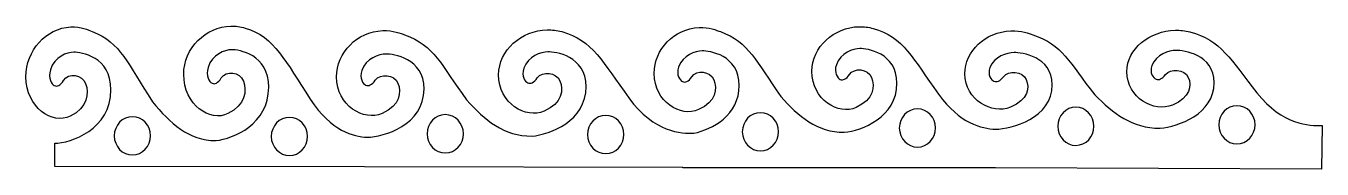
# Model space of a CAD drawing. Header units: centimetres. Extents: x -8.3 to 6.6, y 6.8 to 8.5.
import ezdxf

# ---------------------------------------------------------------- set-up
doc = ezdxf.new("R2010")
doc.units = ezdxf.units.CM
doc.header["$MEASUREMENT"] = 0
doc.layers.add('Layer 1', color=7, linetype='Continuous')

msp = doc.modelspace()

# ---------------------------------------------------------------- linework, layer by layer
at = {"layer": 'Layer 1', "color": 136}
for points, knots in [([(-5.93192, 8.46762), (-6.21875, 8.4614), (-6.47655, 8.21401), (-6.47597, 7.91117), (-6.47597, 7.91117), (-6.47529, 7.553), (-6.1685, 7.35847), (-5.96582, 7.45807), (-5.96582, 7.45807), (-5.76339, 7.55751), (-5.74663, 7.722), (-5.78805, 7.83262), (-5.78805, 7.83262), (-5.82951, 7.94296), (-5.98753, 7.959), (-6.04272, 7.86983), (-6.04272, 7.86983), (-6.0803, 7.80898), (-6.11839, 7.79339), (-6.14938, 7.80865), (-6.14938, 7.80865), (-6.18034, 7.82362), (-6.22557, 7.89202), (-6.19485, 7.99137), (-6.19485, 7.99137), (-6.14873, 8.13981), (-6.00203, 8.19459), (-5.92283, 8.19477), (-5.92283, 8.19477), (-5.84388, 8.19496), (-5.49692, 8.14705), (-5.49619, 7.76152), (-5.49619, 7.76152), (-5.49538, 7.33602), (-5.90246, 7.16939), (-6.10307, 7.14801), (-6.10307, 7.14801), (-6.42077, 7.1491), (-6.6317, 7.34517), (-6.83564, 7.59615), (-6.83564, 7.59615), (-7.12509, 8.03411), (-7.19649, 8.27444), (-7.531, 8.40561), (-7.531, 8.40561), (-7.57321, 8.42217), (-7.65934, 8.46163), (-7.77739, 8.45688), (-7.77739, 8.45688), (-8.06407, 8.44533), (-8.29473, 8.1859), (-8.29415, 7.88306), (-8.29415, 7.88306), (-8.29347, 7.52489), (-7.98669, 7.32954), (-7.784, 7.42913), (-7.784, 7.42913), (-7.58157, 7.52858), (-7.56481, 7.69306), (-7.60624, 7.80368), (-7.60624, 7.80368), (-7.64769, 7.91402), (-7.80572, 7.93006), (-7.8609, 7.84089), (-7.8609, 7.84089), (-7.89849, 7.78004), (-7.93657, 7.7661), (-7.96756, 7.78136), (-7.96756, 7.78136), (-7.99852, 7.79634), (-8.04292, 7.86473), (-8.01221, 7.96409), (-8.01221, 7.96409), (-7.96609, 8.11252), (-7.82021, 8.16648), (-7.74101, 8.16666), (-7.74101, 8.16666), (-7.66206, 8.16684), (-7.3151, 8.11811), (-7.31437, 7.73258), (-7.31437, 7.73258), (-7.3135, 7.27528), (-7.78386, 7.11784), (-7.9626, 7.11742), (-7.9626, 7.11742), (-7.9626, 7.11742), (-7.96177, 6.85036), (-7.96177, 6.85036), (-7.96177, 6.85036), (-7.96177, 6.85036), (-4.39072, 6.84705), (-4.39072, 6.84705), (-4.39072, 6.84705), (-4.39072, 6.84705), (-4.39072, 6.84622), (-4.39072, 6.84622), (-4.39072, 6.84622), (-4.39072, 6.84622), (-0.72046, 6.83713), (-0.72046, 6.83713), (-0.72046, 6.83713), (-0.72046, 6.83713), (-0.72046, 6.83382), (-0.72046, 6.83382), (-0.72046, 6.83382), (-0.72046, 6.83382), (2.88036, 6.83299), (2.88036, 6.83299), (2.88036, 6.83299), (2.88036, 6.83299), (6.64075, 6.81977), (6.64075, 6.81977), (6.64075, 6.81977), (6.64075, 6.81977), (6.64654, 7.32082), (6.64654, 7.32082), (6.64654, 7.32082), (6.50165, 7.32054), (6.19253, 7.32298), (5.89495, 7.69785), (5.89495, 7.69785), (5.59761, 8.07283), (5.47649, 8.31268), (5.12353, 8.39982), (5.12353, 8.39982), (5.06612, 8.414), (5.01025, 8.42065), (4.95568, 8.41967), (4.95568, 8.41967), (4.66103, 8.41434), (4.39533, 8.20271), (4.39592, 7.94342), (4.39592, 7.94342), (4.39662, 7.63675), (4.71275, 7.47036), (4.92096, 7.55564), (4.92096, 7.55564), (5.12891, 7.64078), (5.14624, 7.78173), (5.10368, 7.87645), (5.10368, 7.87645), (5.0611, 7.97092), (4.89827, 7.98421), (4.84158, 7.90786), (4.84158, 7.90786), (4.80297, 7.85576), (4.76428, 7.84354), (4.73244, 7.8566), (4.73244, 7.8566), (4.70064, 7.86943), (4.65376, 7.92698), (4.68531, 8.01204), (4.68531, 8.01204), (4.73269, 8.13913), (4.88342, 8.18635), (4.96478, 8.1865), (4.96478, 8.1865), (5.04588, 8.18666), (5.40224, 8.14536), (5.40299, 7.81526), (5.40299, 7.81526), (5.40383, 7.45094), (4.98649, 7.30853), (4.7804, 7.29023), (4.7804, 7.29023), (4.45403, 7.29116), (4.23667, 7.4598), (4.02716, 7.6747), (4.02716, 7.6747), (3.72982, 8.04968), (3.65559, 8.25444), (3.31196, 8.36675), (3.31196, 8.36675), (3.26859, 8.38093), (3.18105, 8.4163), (3.05978, 8.41223), (3.05978, 8.41223), (2.76528, 8.40234), (2.52837, 8.17791), (2.52896, 7.91861), (2.52896, 7.91861), (2.52966, 7.61195), (2.84495, 7.44638), (3.05316, 7.53166), (3.05316, 7.53166), (3.26111, 7.6168), (3.27845, 7.75775), (3.23589, 7.85247), (3.23589, 7.85247), (3.19331, 7.94694), (3.03047, 7.96023), (2.97379, 7.88389), (2.97379, 7.88389), (2.93518, 7.83179), (2.89648, 7.81873), (2.86465, 7.8318), (2.86465, 7.8318), (2.83284, 7.84462), (2.78679, 7.903), (2.81835, 7.98807), (2.81835, 7.98807), (2.86572, 8.11516), (3.01562, 8.16237), (3.09699, 8.16253), (3.09699, 8.16253), (3.17808, 8.16268), (3.53445, 8.12138), (3.5352, 7.79128), (3.5352, 7.79128), (3.53608, 7.40674), (3.07096, 7.28328), (2.88036, 7.27865), (2.88036, 7.27865), (2.72261, 7.28719), (2.46904, 7.3422), (2.22386, 7.6838), (2.22386, 7.6838), (1.93441, 8.0875), (1.8167, 8.34569), (1.47311, 8.43951), (1.47311, 8.43951), (1.41722, 8.45477), (1.36334, 8.46124), (1.31022, 8.46018), (1.31022, 8.46018), (1.02339, 8.45445), (0.76477, 8.22588), (0.76534, 7.94673), (0.76534, 7.94673), (0.76602, 7.61657), (1.07281, 7.43737), (1.27549, 7.52918), (1.27549, 7.52918), (1.47792, 7.62084), (1.49469, 7.77365), (1.45326, 7.87562), (1.45326, 7.87562), (1.41181, 7.97733), (1.25378, 7.99171), (1.1986, 7.90952), (1.1986, 7.90952), (1.16101, 7.85343), (1.12293, 7.83923), (1.09194, 7.85329), (1.09194, 7.85329), (1.06098, 7.8671), (1.01658, 7.92956), (1.04729, 8.02114), (1.04729, 8.02114), (1.09341, 8.15796), (1.23929, 8.20783), (1.31849, 8.208), (1.31849, 8.208), (1.39743, 8.20817), (1.7444, 8.16403), (1.74513, 7.80865), (1.74513, 7.80865), (1.74594, 7.41642), (1.33969, 7.2628), (1.13907, 7.2431), (1.13907, 7.2431), (0.82137, 7.2441), (0.61045, 7.42598), (0.4065, 7.65734), (0.4065, 7.65734), (0.11706, 8.06104), (0.04483, 8.28221), (-0.28968, 8.40313), (-0.28968, 8.40313), (-0.3319, 8.41839), (-0.4172, 8.45464), (-0.53525, 8.45026), (-0.53525, 8.45026), (-0.82193, 8.43961), (-1.05259, 8.20025), (-1.05201, 7.92109), (-1.05201, 7.92109), (-1.05133, 7.59094), (-0.74455, 7.41257), (-0.54186, 7.50438), (-0.54186, 7.50438), (-0.33943, 7.59604), (-0.32267, 7.74719), (-0.3641, 7.84916), (-0.3641, 7.84916), (-0.40555, 7.95087), (-0.56358, 7.96525), (-0.61876, 7.88306), (-0.61876, 7.88306), (-0.65634, 7.82697), (-0.69443, 7.81277), (-0.72542, 7.82684), (-0.72542, 7.82684), (-0.75638, 7.84064), (-0.80161, 7.90392), (-0.77089, 7.99551), (-0.77089, 7.99551), (-0.72478, 8.13233), (-0.57807, 8.18137), (-0.49887, 8.18154), (-0.49887, 8.18154), (-0.41992, 8.18171), (-0.07296, 8.13757), (-0.07223, 7.78219), (-0.07223, 7.78219), (-0.07152, 7.4397), (-0.38165, 7.27975), (-0.59395, 7.23152), (-0.59395, 7.23152), (-0.59395, 7.23152), (-0.59395, 7.23235), (-0.59395, 7.23235), (-0.59395, 7.23235), (-0.73884, 7.23204), (-1.04879, 7.23412), (-1.34636, 7.6408), (-1.34636, 7.6408), (-1.6437, 8.0476), (-1.764, 8.30859), (-2.11696, 8.40313), (-2.11696, 8.40313), (-2.17437, 8.41851), (-2.23189, 8.42487), (-2.28646, 8.4238), (-2.28646, 8.4238), (-2.58111, 8.41802), (-2.84598, 8.18833), (-2.84539, 7.90704), (-2.84539, 7.90704), (-2.84469, 7.57435), (-2.5294, 7.39367), (-2.32119, 7.48618), (-2.32119, 7.48618), (-2.11324, 7.57855), (-2.0959, 7.73235), (-2.13846, 7.8351), (-2.13846, 7.8351), (-2.18104, 7.93759), (-2.34305, 7.95266), (-2.39973, 7.86983), (-2.39973, 7.86983), (-2.43835, 7.81331), (-2.47787, 7.79861), (-2.5097, 7.81278), (-2.5097, 7.81278), (-2.54151, 7.82669), (-2.58673, 7.88999), (-2.55518, 7.98228), (-2.55518, 7.98228), (-2.5078, 8.12015), (-2.35872, 8.17062), (-2.27736, 8.17079), (-2.27736, 8.17079), (-2.19626, 8.17097), (-1.83825, 8.12624), (-1.83749, 7.76813), (-1.83749, 7.76813), (-1.83666, 7.3729), (-2.25483, 7.21831), (-2.46092, 7.19845), (-2.46092, 7.19845), (-2.78728, 7.19946), (-3.00465, 7.38287), (-3.21415, 7.616), (-3.21415, 7.616), (-3.5115, 8.0228), (-3.58572, 8.24408), (-3.92936, 8.36592), (-3.92936, 8.36592), (-3.97273, 8.3813), (-4.0611, 8.41912), (-4.18236, 8.41471), (-4.18236, 8.41471), (-4.47686, 8.40398), (-4.71377, 8.16188), (-4.71318, 7.88058), (-4.71318, 7.88058), (-4.71249, 7.54789), (-4.39719, 7.36804), (-4.18898, 7.46055), (-4.18898, 7.46055), (-3.98103, 7.55292), (-3.9637, 7.70589), (-4.00625, 7.80865), (-4.00625, 7.80865), (-4.04883, 7.91113), (-4.21084, 7.9262), (-4.26753, 7.84337), (-4.26753, 7.84337), (-4.30614, 7.78685), (-4.34483, 7.77215), (-4.37667, 7.78632), (-4.37667, 7.78632), (-4.40847, 7.80023), (-4.45452, 7.86436), (-4.42297, 7.95665), (-4.42297, 7.95665), (-4.37559, 8.09452), (-4.22652, 8.14416), (-4.14516, 8.14434), (-4.14516, 8.14434), (-4.06406, 8.14451), (-3.70604, 8.09978), (-3.70529, 7.74167), (-3.70529, 7.74167), (-3.70441, 7.3245), (-4.17036, 7.19107), (-4.36096, 7.18605), (-4.36096, 7.18605), (-4.5187, 7.1953), (-4.77228, 7.25369), (-5.01745, 7.62426), (-5.01745, 7.62426), (-5.3069, 8.06222), (-5.42379, 8.34269), (-5.76738, 8.44447), (-5.76738, 8.44447), (-5.82327, 8.46103), (-5.8788, 8.46878), (-5.93192, 8.46762)], [0, 0, 0, 0, 0.00943396, 0.00943396, 0.00943396, 0.00943396, 0.01886792, 0.01886792, 0.01886792, 0.01886792, 0.02830189, 0.02830189, 0.02830189, 0.02830189, 0.03773585, 0.03773585, 0.03773585, 0.03773585, 0.04716981, 0.04716981, 0.04716981, 0.04716981, 0.05660377, 0.05660377, 0.05660377, 0.05660377, 0.06603774, 0.06603774, 0.06603774, 0.06603774, 0.0754717, 0.0754717, 0.0754717, 0.0754717, 0.08490566, 0.08490566, 0.08490566, 0.08490566, 0.09433962, 0.09433962, 0.09433962, 0.09433962, 0.10377358, 0.10377358, 0.10377358, 0.10377358, 0.11320755, 0.11320755, 0.11320755, 0.11320755, 0.12264151, 0.12264151, 0.12264151, 0.12264151, 0.13207547, 0.13207547, 0.13207547, 0.13207547, 0.14150943, 0.14150943, 0.14150943, 0.14150943, 0.1509434, 0.1509434, 0.1509434, 0.1509434, 0.16037736, 0.16037736, 0.16037736, 0.16037736, 0.16981132, 0.16981132, 0.16981132, 0.16981132, 0.17924528, 0.17924528, 0.17924528, 0.17924528, 0.18867925, 0.18867925, 0.18867925, 0.18867925, 0.19811321, 0.19811321, 0.19811321, 0.19811321, 0.20754717, 0.20754717, 0.20754717, 0.20754717, 0.21698113, 0.21698113, 0.21698113, 0.21698113, 0.22641509, 0.22641509, 0.22641509, 0.22641509, 0.23584906, 0.23584906, 0.23584906, 0.23584906, 0.24528302, 0.24528302, 0.24528302, 0.24528302, 0.25471698, 0.25471698, 0.25471698, 0.25471698, 0.26415094, 0.26415094, 0.26415094, 0.26415094, 0.27358491, 0.27358491, 0.27358491, 0.27358491, 0.28301887, 0.28301887, 0.28301887, 0.28301887, 0.29245283, 0.29245283, 0.29245283, 0.29245283, 0.30188679, 0.30188679, 0.30188679, 0.30188679, 0.31132075, 0.31132075, 0.31132075, 0.31132075, 0.32075472, 0.32075472, 0.32075472, 0.32075472, 0.33018868, 0.33018868, 0.33018868, 0.33018868, 0.33962264, 0.33962264, 0.33962264, 0.33962264, 0.3490566, 0.3490566, 0.3490566, 0.3490566, 0.35849057, 0.35849057, 0.35849057, 0.35849057, 0.36792453, 0.36792453, 0.36792453, 0.36792453, 0.37735849, 0.37735849, 0.37735849, 0.37735849, 0.38679245, 0.38679245, 0.38679245, 0.38679245, 0.39622642, 0.39622642, 0.39622642, 0.39622642, 0.40566038, 0.40566038, 0.40566038, 0.40566038, 0.41509434, 0.41509434, 0.41509434, 0.41509434, 0.4245283, 0.4245283, 0.4245283, 0.4245283, 0.43396226, 0.43396226, 0.43396226, 0.43396226, 0.44339623, 0.44339623, 0.44339623, 0.44339623, 0.45283019, 0.45283019, 0.45283019, 0.45283019, 0.46226415, 0.46226415, 0.46226415, 0.46226415, 0.47169811, 0.47169811, 0.47169811, 0.47169811, 0.48113208, 0.48113208, 0.48113208, 0.48113208, 0.49056604, 0.49056604, 0.49056604, 0.49056604, 0.5, 0.5, 0.5, 0.5, 0.50943396, 0.50943396, 0.50943396, 0.50943396, 0.51886792, 0.51886792, 0.51886792, 0.51886792, 0.52830189, 0.52830189, 0.52830189, 0.52830189, 0.53773585, 0.53773585, 0.53773585, 0.53773585, 0.54716981, 0.54716981, 0.54716981, 0.54716981, 0.55660377, 0.55660377, 0.55660377, 0.55660377, 0.56603774, 0.56603774, 0.56603774, 0.56603774, 0.5754717, 0.5754717, 0.5754717, 0.5754717, 0.58490566, 0.58490566, 0.58490566, 0.58490566, 0.59433962, 0.59433962, 0.59433962, 0.59433962, 0.60377358, 0.60377358, 0.60377358, 0.60377358, 0.61320755, 0.61320755, 0.61320755, 0.61320755, 0.62264151, 0.62264151, 0.62264151, 0.62264151, 0.63207547, 0.63207547, 0.63207547, 0.63207547, 0.64150943, 0.64150943, 0.64150943, 0.64150943, 0.6509434, 0.6509434, 0.6509434, 0.6509434, 0.66037736, 0.66037736, 0.66037736, 0.66037736, 0.66981132, 0.66981132, 0.66981132, 0.66981132, 0.67924528, 0.67924528, 0.67924528, 0.67924528, 0.68867925, 0.68867925, 0.68867925, 0.68867925, 0.69811321, 0.69811321, 0.69811321, 0.69811321, 0.70754717, 0.70754717, 0.70754717, 0.70754717, 0.71698113, 0.71698113, 0.71698113, 0.71698113, 0.72641509, 0.72641509, 0.72641509, 0.72641509, 0.73584906, 0.73584906, 0.73584906, 0.73584906, 0.74528302, 0.74528302, 0.74528302, 0.74528302, 0.75471698, 0.75471698, 0.75471698, 0.75471698, 0.76415094, 0.76415094, 0.76415094, 0.76415094, 0.77358491, 0.77358491, 0.77358491, 0.77358491, 0.78301887, 0.78301887, 0.78301887, 0.78301887, 0.79245283, 0.79245283, 0.79245283, 0.79245283, 0.80188679, 0.80188679, 0.80188679, 0.80188679, 0.81132075, 0.81132075, 0.81132075, 0.81132075, 0.82075472, 0.82075472, 0.82075472, 0.82075472, 0.83018868, 0.83018868, 0.83018868, 0.83018868, 0.83962264, 0.83962264, 0.83962264, 0.83962264, 0.8490566, 0.8490566, 0.8490566, 0.8490566, 0.85849057, 0.85849057, 0.85849057, 0.85849057, 0.86792453, 0.86792453, 0.86792453, 0.86792453, 0.87735849, 0.87735849, 0.87735849, 0.87735849, 0.88679245, 0.88679245, 0.88679245, 0.88679245, 0.89622642, 0.89622642, 0.89622642, 0.89622642, 0.90566038, 0.90566038, 0.90566038, 0.90566038, 0.91509434, 0.91509434, 0.91509434, 0.91509434, 0.9245283, 0.9245283, 0.9245283, 0.9245283, 0.93396226, 0.93396226, 0.93396226, 0.93396226, 0.94339623, 0.94339623, 0.94339623, 0.94339623, 0.95283019, 0.95283019, 0.95283019, 0.95283019, 0.96226415, 0.96226415, 0.96226415, 0.96226415, 0.97169811, 0.97169811, 0.97169811, 0.97169811, 0.98113208, 0.98113208, 0.98113208, 0.98113208, 1, 1, 1, 1]), ([(1.98243, 7.51264), (2.09756, 7.5129), (2.19137, 7.41507), (2.19161, 7.29354), (2.19161, 7.29354), (2.19186, 7.17183), (2.09839, 7.07303), (1.98325, 7.07277), (1.98325, 7.07277), (1.86777, 7.07252), (1.77349, 7.171), (1.77324, 7.29271), (1.77324, 7.29271), (1.773, 7.41421), (1.86694, 7.51239), (1.98243, 7.51264)], [0, 0, 0, 0, 0.2, 0.2, 0.2, 0.2, 0.4, 0.4, 0.4, 0.4, 0.6, 0.6, 0.6, 0.6, 1, 1, 1, 1]), ([(3.80805, 7.53331), (3.92319, 7.53357), (4.017, 7.43492), (4.01724, 7.31338), (4.01724, 7.31338), (4.01748, 7.19168), (3.92402, 7.09287), (3.80888, 7.09262), (3.80888, 7.09262), (3.69339, 7.09236), (3.59994, 7.19085), (3.59969, 7.31255), (3.59969, 7.31255), (3.59945, 7.43405), (3.69256, 7.53306), (3.80805, 7.53331)], [0, 0, 0, 0, 0.2, 0.2, 0.2, 0.2, 0.4, 0.4, 0.4, 0.4, 0.6, 0.6, 0.6, 0.6, 1, 1, 1, 1]), ([(5.66427, 7.54985), (5.77941, 7.55011), (5.87404, 7.45228), (5.87428, 7.33074), (5.87428, 7.33074), (5.87453, 7.20904), (5.78023, 7.11024), (5.6651, 7.10998), (5.6651, 7.10998), (5.54961, 7.10972), (5.45615, 7.20821), (5.45591, 7.32992), (5.45591, 7.32992), (5.45567, 7.45141), (5.54878, 7.54959), (5.66427, 7.54985)], [0, 0, 0, 0, 0.2, 0.2, 0.2, 0.2, 0.4, 0.4, 0.4, 0.4, 0.6, 0.6, 0.6, 0.6, 1, 1, 1, 1]), ([(-7.06715, 7.42335), (-6.95201, 7.4236), (-6.85817, 7.32495), (-6.85796, 7.20341), (-6.85796, 7.20341), (-6.85772, 7.08171), (-6.95119, 6.9829), (-7.06632, 6.98265), (-7.06632, 6.98265), (-7.1822, 6.98239), (-7.27609, 7.08088), (-7.27633, 7.20258), (-7.27633, 7.20258), (-7.27658, 7.32408), (-7.18299, 7.42309), (-7.06715, 7.42335)], [0, 0, 0, 0, 0.2, 0.2, 0.2, 0.2, 0.4, 0.4, 0.4, 0.4, 0.6, 0.6, 0.6, 0.6, 1, 1, 1, 1]), ([(-5.25723, 7.41508), (-5.14174, 7.41533), (-5.04825, 7.31751), (-5.04805, 7.19597), (-5.04805, 7.19597), (-5.0478, 7.07427), (-5.14092, 6.97546), (-5.25641, 6.97521), (-5.25641, 6.97521), (-5.3719, 6.97495), (-5.46618, 7.07344), (-5.46642, 7.19514), (-5.46642, 7.19514), (-5.46666, 7.31664), (-5.37272, 7.41482), (-5.25723, 7.41508)], [0, 0, 0, 0, 0.2, 0.2, 0.2, 0.2, 0.4, 0.4, 0.4, 0.4, 0.6, 0.6, 0.6, 0.6, 1, 1, 1, 1]), ([(-3.46055, 7.4465), (-3.34506, 7.44675), (-3.2516, 7.3481), (-3.25136, 7.22656), (-3.25136, 7.22656), (-3.25112, 7.10486), (-3.34423, 7.00606), (-3.45972, 7.0058), (-3.45972, 7.0058), (-3.57521, 7.00554), (-3.66949, 7.10403), (-3.66973, 7.22574), (-3.66973, 7.22574), (-3.66998, 7.34723), (-3.57604, 7.44624), (-3.46055, 7.4465)], [0, 0, 0, 0, 0.2, 0.2, 0.2, 0.2, 0.4, 0.4, 0.4, 0.4, 0.6, 0.6, 0.6, 0.6, 1, 1, 1, 1]), ([(-1.61177, 7.43823), (-1.49628, 7.43849), (-1.402, 7.33983), (-1.40176, 7.21829), (-1.40176, 7.21829), (-1.40151, 7.09659), (-1.49546, 6.99779), (-1.61094, 6.99753), (-1.61094, 6.99753), (-1.72643, 6.99728), (-1.82071, 7.09576), (-1.82096, 7.21747), (-1.82096, 7.21747), (-1.8212, 7.33896), (-1.72726, 7.43797), (-1.61177, 7.43823)], [0, 0, 0, 0, 0.2, 0.2, 0.2, 0.2, 0.4, 0.4, 0.4, 0.4, 0.6, 0.6, 0.6, 0.6, 1, 1, 1, 1]), ([(0.17251, 7.46882), (0.28761, 7.46908), (0.38146, 7.37125), (0.3817, 7.24971), (0.3817, 7.24971), (0.38194, 7.12801), (0.28844, 7.02921), (0.17334, 7.02895), (0.17334, 7.02895), (0.05746, 7.0287), (-0.03643, 7.12718), (-0.03667, 7.24889), (-0.03667, 7.24889), (-0.03692, 7.37038), (0.05663, 7.46857), (0.17251, 7.46882)], [0, 0, 0, 0, 0.2, 0.2, 0.2, 0.2, 0.4, 0.4, 0.4, 0.4, 0.6, 0.6, 0.6, 0.6, 1, 1, 1, 1])]:
    msp.add_open_spline(points, degree=3, knots=knots, dxfattribs=at)

doc.saveas('drawing.dxf')
